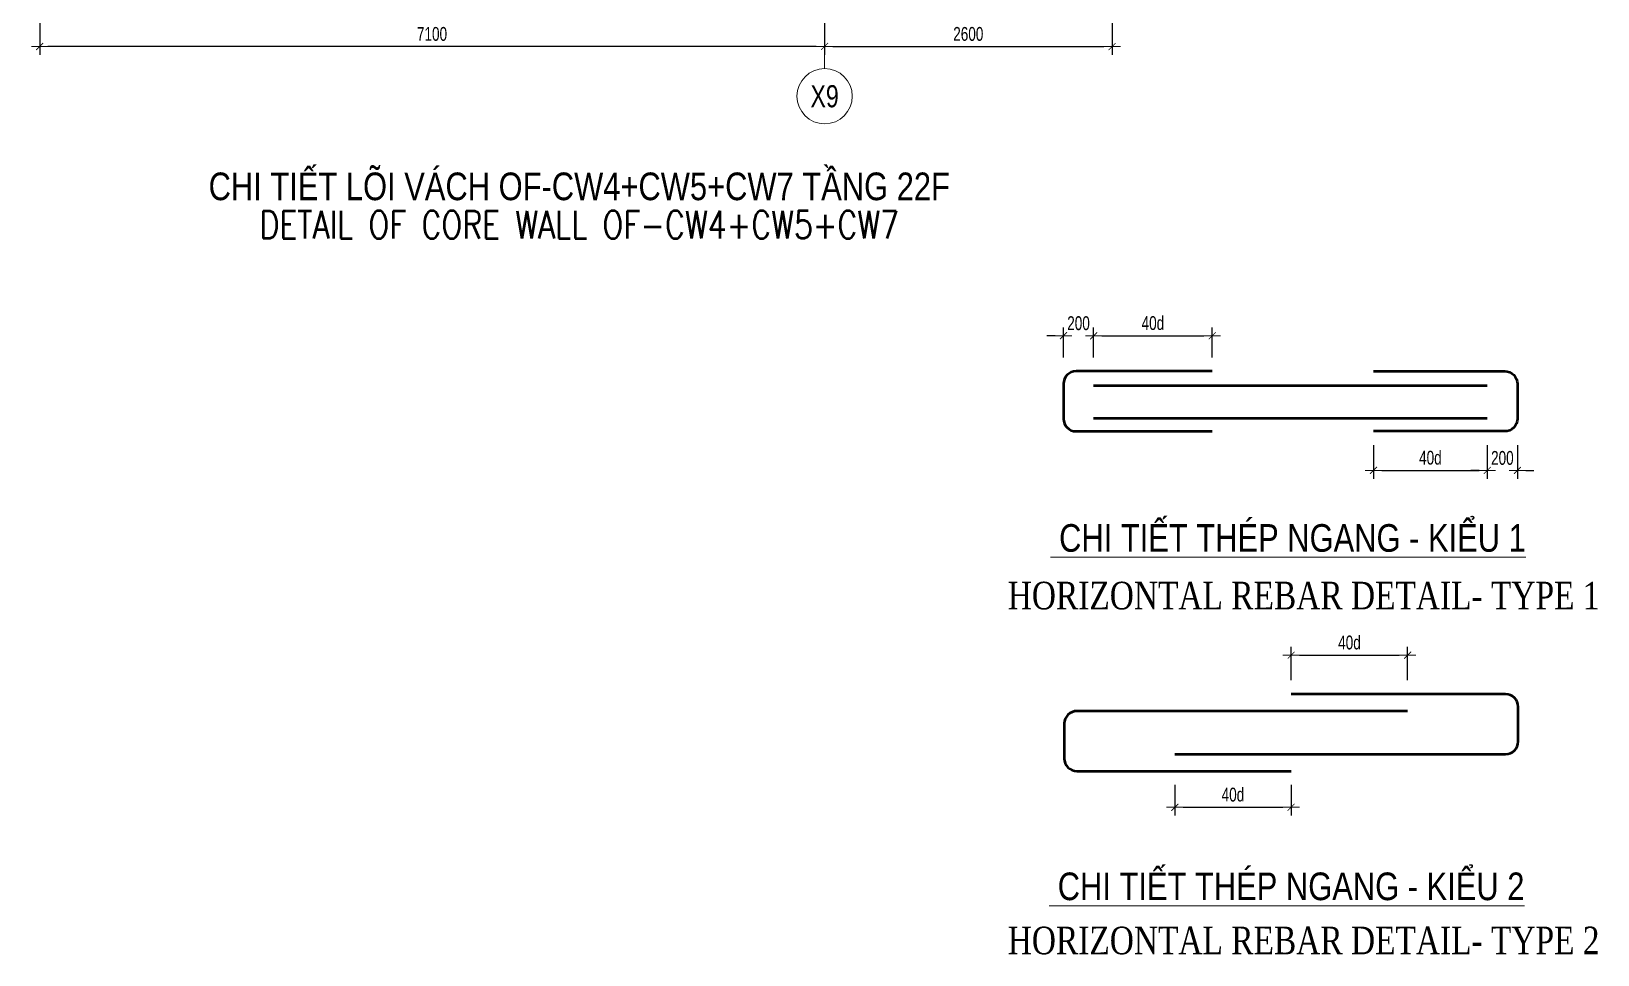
# Model space of a CAD drawing. Header units: millimetres. Extents: x 988833 to 1318015, y -9365 to 47591.
# Drawn here: x 1202522 to 1216690, y -9365 to -1012 of the extents above; entities that cross this region are included whole.
import ezdxf
from ezdxf.enums import TextEntityAlignment as Align

# ---------------------------------------------------------------- set-up
doc = ezdxf.new("R2010")
doc.units = ezdxf.units.MM
doc.header["$MEASUREMENT"] = 0
doc.linetypes.add('OF_Grid_1$0$CENTER2', pattern=[1.125, 0.75, -0.125, 0.125, -0.125])
doc.layers.get('Defpoints').update_dxf_attribs({"color": 151, "lineweight": 9})
for name, color, linetype, lineweight in [('NDC_S_ANNO', 7, 'Continuous', 20), ('NDC_S_DIM', 1, 'Continuous', 15), ('NDC_S_ENG TITLE', 3, 'Continuous', 20), ('NDC_S_TEXT SYMBOL', 7, 'Continuous', 20), ('NDC_S_VN TEXT', 7, 'Continuous', 20), ('NDC_S_VN TITLE', 6, 'Continuous', 35), ('OF_Grid_1$0$NDC_S_AXIS', 5, 'OF_Grid_1$0$CENTER2', 13), ('OF_Grid_1$0$NDC_S_SYMBOL', 1, 'Continuous', 15), ('OF_Grid_1$0$NDC_S_TEXT SYMBOL', 7, 'Continuous', 20)]:
    doc.layers.add(name, color=color, linetype=linetype, lineweight=lineweight)
doc.layers.add('Reinforcement', color=4, linetype='Continuous')
doc.styles.add('ARIAL', font='arial.ttf', dxfattribs={"width": 0.8})
doc.styles.add('NDC_ANNO', font='', dxfattribs={"width": 0.8})
doc.styles.add('NDC_DIM', font='', dxfattribs={"width": 0.75})
doc.styles.add('NDC_EN TXT', font='romans.shx', dxfattribs={"width": 0.8})
doc.styles.add('NDC_VIE TXT', font='arial.ttf', dxfattribs={"width": 0.8})
doc.styles.add('OF_Grid_1$0$NDC_ANNO', font='', dxfattribs={"width": 0.8})
doc.styles.add('VNTIMEH', font='vntimeh.shx', dxfattribs={"width": 0.8, "bigfont": 'vns.shx'})
doc.styles.get('NDC_ANNO').set_extended_font_data('Dotum')
doc.styles.get('NDC_DIM').set_extended_font_data('Dotum')
doc.styles.get('OF_Grid_1$0$NDC_ANNO').set_extended_font_data('Dotum')
doc.dimstyles.new('NDC_dim_50', dxfattribs={"dimscale": 50, "dimtxt": 2.5, "dimasz": 1.5, "dimexe": 1.5, "dimexo": 2.5, "dimgap": 1, "dimtad": 1, "dimdec": 0, "dimzin": 0, "dimdsep": 46, "dimtxsty": 'NDC_DIM', "dimblk": 'DIMMARK', "dimcen": 0.09, "dimdle": 1.2, "dimclrd": 1, "dimclre": 1, "dimclrt": 3, "dimadec": 0, "dimazin": 0, "dimtfac": 1, "dimtdec": 0, "dimtix": 1, "dimtofl": 0, "dimtmove": 0, "dimatfit": 3, "dimfxl": 6, "dimfxlon": 1, "dimtolj": 1, "dimtzin": 0, "dimarcsym": 0})

# ---------------------------------------------------------------- blocks, each defined once
blk = doc.blocks.new('DIMMARK')
at = {"layer": 'NDC_S_DIM', "color": 1}
blk.add_line((-1.5, 0), (1, 0), dxfattribs=at)
at = {"layer": 'NDC_S_DIM', "color": 2, "const_width": 0.1}
blk.add_lwpolyline([(-0.42, -0.42), (0.42, 0.42)], dxfattribs=at)
blk = doc.blocks.new('*D106')
at = {"layer": 'Defpoints', "color": 0, "transparency": 16777216}
for p in [(1213204, -3766), (1212131, -4088), (1213204, -4088)]:
    blk.add_point(p, dxfattribs=at)
at = {"layer": 'NDC_S_DIM', "color": 1, "lineweight": -2, "transparency": 16777216}
for p, q in [((1212131, -3963), (1212131, -3691)), ((1212206, -3766), (1213129, -3766)), ((1213204, -3963), (1213204, -3691))]:
    blk.add_line(p, q, dxfattribs=at)
at = {"layer": 'NDC_S_DIM', "color": 1, "lineweight": -2, "transparency": 16777216, "xscale": 75, "yscale": 75, "zscale": 75, "rotation": 180}
blk.add_blockref('DIMMARK', (1212131, -3766), dxfattribs=at)
at = {"layer": 'NDC_S_DIM', "color": 1, "lineweight": -2, "transparency": 16777216, "xscale": 75, "yscale": 75, "zscale": 75}
blk.add_blockref('DIMMARK', (1213204, -3766), dxfattribs=at)
at = {"layer": 'NDC_S_DIM', "color": 3, "transparency": 16777216, "insert": (1212667, -3652), "char_height": 125, "attachment_point": 5, "style": 'NDC_DIM'}
blk.add_mtext('\\A1;40d', dxfattribs=at)
blk = doc.blocks.new('*D107')
at = {"layer": 'Defpoints', "color": 0, "transparency": 16777216}
for p in [(1214662, -4630), (1215692, -4630), (1215692, -4984)]:
    blk.add_point(p, dxfattribs=at)
at = {"layer": 'NDC_S_DIM', "color": 1, "lineweight": -2, "transparency": 16777216}
for p, q in [((1214662, -4755), (1214662, -5059)), ((1215692, -4755), (1215692, -5059)), ((1214737, -4984), (1215617, -4984))]:
    blk.add_line(p, q, dxfattribs=at)
at = {"layer": 'NDC_S_DIM', "color": 1, "lineweight": -2, "transparency": 16777216, "xscale": 75, "yscale": 75, "zscale": 75, "rotation": 180}
blk.add_blockref('DIMMARK', (1214662, -4984), dxfattribs=at)
at = {"layer": 'NDC_S_DIM', "color": 1, "lineweight": -2, "transparency": 16777216, "xscale": 75, "yscale": 75, "zscale": 75}
blk.add_blockref('DIMMARK', (1215692, -4984), dxfattribs=at)
at = {"layer": 'NDC_S_DIM', "color": 3, "transparency": 16777216, "insert": (1215177, -4870), "char_height": 125, "attachment_point": 5, "style": 'NDC_DIM'}
blk.add_mtext('\\A1;40d', dxfattribs=at)
blk = doc.blocks.new('*D108')
at = {"layer": 'Defpoints', "color": 0, "transparency": 16777216}
for p in [(1214971, -6656), (1213918, -7008), (1214971, -7008)]:
    blk.add_point(p, dxfattribs=at)
at = {"layer": 'NDC_S_DIM', "color": 1, "lineweight": -2, "transparency": 16777216}
for p, q in [((1213918, -6883), (1213918, -6581)), ((1213993, -6656), (1214896, -6656)), ((1214971, -6883), (1214971, -6581))]:
    blk.add_line(p, q, dxfattribs=at)
at = {"layer": 'NDC_S_DIM', "color": 1, "lineweight": -2, "transparency": 16777216, "xscale": 75, "yscale": 75, "zscale": 75, "rotation": 180}
blk.add_blockref('DIMMARK', (1213918, -6656), dxfattribs=at)
at = {"layer": 'NDC_S_DIM', "color": 1, "lineweight": -2, "transparency": 16777216, "xscale": 75, "yscale": 75, "zscale": 75}
blk.add_blockref('DIMMARK', (1214971, -6656), dxfattribs=at)
at = {"layer": 'NDC_S_DIM', "color": 3, "transparency": 16777216, "insert": (1214445, -6542), "char_height": 125, "attachment_point": 5, "style": 'NDC_DIM'}
blk.add_mtext('\\A1;40d', dxfattribs=at)
blk = doc.blocks.new('*D109')
at = {"layer": 'Defpoints', "color": 0, "transparency": 16777216}
for p in [(1212865, -7704), (1213917, -7704), (1213917, -8032)]:
    blk.add_point(p, dxfattribs=at)
at = {"layer": 'NDC_S_DIM', "color": 1, "lineweight": -2, "transparency": 16777216}
for p, q in [((1212865, -7829), (1212865, -8107)), ((1213917, -7829), (1213917, -8107)), ((1212940, -8032), (1213842, -8032))]:
    blk.add_line(p, q, dxfattribs=at)
at = {"layer": 'NDC_S_DIM', "color": 1, "lineweight": -2, "transparency": 16777216, "xscale": 75, "yscale": 75, "zscale": 75, "rotation": 180}
blk.add_blockref('DIMMARK', (1212865, -8032), dxfattribs=at)
at = {"layer": 'NDC_S_DIM', "color": 1, "lineweight": -2, "transparency": 16777216, "xscale": 75, "yscale": 75, "zscale": 75}
blk.add_blockref('DIMMARK', (1213917, -8032), dxfattribs=at)
at = {"layer": 'NDC_S_DIM', "color": 3, "transparency": 16777216, "insert": (1213391, -7918), "char_height": 125, "attachment_point": 5, "style": 'NDC_DIM'}
blk.add_mtext('\\A1;40d', dxfattribs=at)
blk = doc.blocks.new('*D110')
at = {"layer": 'Defpoints', "color": 0, "transparency": 16777216}
for p in [(1211858, -3766), (1211858, -4089), (1212131, -4088)]:
    blk.add_point(p, dxfattribs=at)
at = {"layer": 'NDC_S_DIM', "color": 1, "lineweight": -2, "transparency": 16777216}
for p, q in [((1211783, -3766), (1211708, -3766)), ((1211858, -3964), (1211858, -3691)), ((1212131, -3963), (1212131, -3691)), ((1212206, -3766), (1212281, -3766))]:
    blk.add_line(p, q, dxfattribs=at)
at = {"layer": 'NDC_S_DIM', "color": 1, "lineweight": -2, "transparency": 16777216, "xscale": 75, "yscale": 75, "zscale": 75}
blk.add_blockref('DIMMARK', (1211858, -3766), dxfattribs=at)
at = {"layer": 'NDC_S_DIM', "color": 1, "lineweight": -2, "transparency": 16777216, "xscale": 75, "yscale": 75, "zscale": 75, "rotation": 180}
blk.add_blockref('DIMMARK', (1212131, -3766), dxfattribs=at)
at = {"layer": 'NDC_S_DIM', "color": 3, "transparency": 16777216, "insert": (1211994, -3653), "char_height": 125, "attachment_point": 5, "style": 'NDC_DIM'}
blk.add_mtext('\\A1;200', dxfattribs=at)
blk = doc.blocks.new('*D111')
at = {"layer": 'Defpoints', "color": 0, "transparency": 16777216}
for p in [(1215692, -4630), (1215964, -4630), (1215692, -4984)]:
    blk.add_point(p, dxfattribs=at)
at = {"layer": 'NDC_S_DIM', "color": 1, "lineweight": -2, "transparency": 16777216}
for p, q in [((1215692, -4755), (1215692, -5059)), ((1215964, -4755), (1215964, -5059)), ((1215617, -4984), (1215542, -4984)), ((1216039, -4984), (1216114, -4984))]:
    blk.add_line(p, q, dxfattribs=at)
at = {"layer": 'NDC_S_DIM', "color": 1, "lineweight": -2, "transparency": 16777216, "xscale": 75, "yscale": 75, "zscale": 75}
blk.add_blockref('DIMMARK', (1215692, -4984), dxfattribs=at)
at = {"layer": 'NDC_S_DIM', "color": 1, "lineweight": -2, "transparency": 16777216, "xscale": 75, "yscale": 75, "zscale": 75, "rotation": 180}
blk.add_blockref('DIMMARK', (1215964, -4984), dxfattribs=at)
at = {"layer": 'NDC_S_DIM', "color": 3, "transparency": 16777216, "insert": (1215828, -4872), "char_height": 125, "attachment_point": 5, "style": 'NDC_DIM'}
blk.add_mtext('\\A1;200', dxfattribs=at)
blk = doc.blocks.new('*D1299')
at = {"layer": 'Defpoints', "color": 0, "transparency": 16777216}
for p in [(1202597, 486), (1209696, -336), (1202597, -1149)]:
    blk.add_point(p, dxfattribs=at)
at = {"layer": 'NDC_S_DIM', "color": 1, "lineweight": -2, "transparency": 16777216}
for p, q in [((1202597, -849), (1202597, -1224)), ((1209696, -849), (1209696, -1224)), ((1209621, -1149), (1202672, -1149))]:
    blk.add_line(p, q, dxfattribs=at)
at = {"layer": 'NDC_S_DIM', "color": 1, "lineweight": -2, "transparency": 16777216, "xscale": 75, "yscale": 75, "zscale": 75, "rotation": 180}
blk.add_blockref('DIMMARK', (1202597, -1149), dxfattribs=at)
at = {"layer": 'NDC_S_DIM', "color": 1, "lineweight": -2, "transparency": 16777216, "xscale": 75, "yscale": 75, "zscale": 75}
blk.add_blockref('DIMMARK', (1209696, -1149), dxfattribs=at)
at = {"layer": 'NDC_S_DIM', "color": 3, "transparency": 16777216, "insert": (1206146, -1036), "char_height": 125, "attachment_point": 5, "style": 'NDC_DIM'}
blk.add_mtext('\\A1;7100', dxfattribs=at)
blk = doc.blocks.new('*U56')
at = {"layer": 'OF_Grid_1$0$NDC_S_SYMBOL'}
blk.add_line((0, 5), (0, 9), dxfattribs=at)
blk.add_circle((0, 0), 5, dxfattribs=at)
at = {"layer": 'OF_Grid_1$0$NDC_S_TEXT SYMBOL', "color": 7, "style": 'OF_Grid_1$0$NDC_ANNO', "width": 0.8}
blk.add_attdef('GRID', text='', height=4, dxfattribs=at).set_placement((0, 0), align=Align.MIDDLE)
blk = doc.blocks.new('*D1333')
at = {"layer": 'Defpoints', "color": 0, "ltscale": 200, "transparency": 16777216}
for p in [(1212298, 599), (1209697, -336), (1212298, -1149)]:
    blk.add_point(p, dxfattribs=at)
at = {"layer": 'NDC_S_DIM', "color": 1, "lineweight": -2, "ltscale": 200, "transparency": 16777216}
for p, q in [((1209697, -849), (1209697, -1224)), ((1212298, -849), (1212298, -1224)), ((1209772, -1149), (1212223, -1149))]:
    blk.add_line(p, q, dxfattribs=at)
at = {"layer": 'NDC_S_DIM', "color": 1, "lineweight": -2, "ltscale": 200, "transparency": 16777216, "xscale": 75, "yscale": 75, "zscale": 75, "rotation": 180}
blk.add_blockref('DIMMARK', (1209697, -1149), dxfattribs=at)
at = {"layer": 'NDC_S_DIM', "color": 1, "lineweight": -2, "ltscale": 200, "transparency": 16777216, "xscale": 75, "yscale": 75, "zscale": 75}
blk.add_blockref('DIMMARK', (1212298, -1149), dxfattribs=at)
at = {"layer": 'NDC_S_DIM', "color": 3, "ltscale": 200, "transparency": 16777216, "insert": (1210997, -1036), "char_height": 125, "attachment_point": 5, "style": 'NDC_DIM'}
blk.add_mtext('\\A1;2600', dxfattribs=at)
blk = doc.blocks.new('Drawing name_symbol')
at = {"layer": 'NDC_S_ENG TITLE', "style": 'NDC_EN TXT', "width": 0.8}
blk.add_attdef('SECTDET1', text='', height=5, dxfattribs=at).set_placement((0, 1.01), align=Align.CENTER)
at = {"layer": 'NDC_S_TEXT SYMBOL', "lineweight": 25, "style": 'NDC_ANNO', "width": 0.8}
blk.add_attdef('SSCALE', text='', height=2.5, dxfattribs=at).set_placement((0, -4), align=Align.CENTER)
at = {"layer": 'NDC_S_VN TITLE', "style": 'NDC_VIE TXT', "width": 0.8}
blk.add_attdef('SECTDET2', text='', height=5, dxfattribs=at).set_placement((0, 7.97), align=Align.CENTER)

msp = doc.modelspace()

# ---------------------------------------------------------------- linework, layer by layer
at = {"layer": 'OF_Grid_1$0$NDC_S_AXIS', "ltscale": 500}
msp.add_line((1209697.3, -1148.8), (1209697.3, 14547.4), dxfattribs=at)
at = {"layer": 'Reinforcement', "lineweight": 50}
for p, q in [((1212130.6, -4216.4), (1215691.7, -4216.4)), ((1212130.6, -4511.8), (1215691.7, -4511.8))]:
    msp.add_line(p, q, dxfattribs=at)
for points in [[(1213204.2, -4087.5), (1211971.9, -4087.5, 0.4142136), (1211858.1, -4201.3), (1211858.1, -4516.6, 0.4142136), (1211971.9, -4630.3), (1213204.2, -4630.3)], [(1214661.8, -4087.5), (1215850.4, -4087.5, -0.4142136), (1215964.2, -4201.3), (1215964.2, -4516.6, -0.4142136), (1215850.4, -4630.3), (1214661.8, -4630.3)], [(1212865.1, -7551), (1215857.4, -7551, 0.4142136), (1215971.2, -7437.2), (1215971.2, -7121.9, 0.4142136), (1215857.4, -7008.2)], [(1215971.2, -7121.9, 0.4142136), (1215857.4, -7008.2), (1213918.1, -7008.2)], [(1214971.2, -7161.5), (1211978.9, -7161.5, 0.4142136), (1211865.1, -7275.3), (1211865.1, -7590.6, 0.4142136), (1211978.9, -7704.3), (1213916.8, -7704.3)]]:
    msp.add_lwpolyline(points, format="xyb", dxfattribs=at)

# ---------------------------------------------------------------- block references
at = {"layer": 'NDC_S_ANNO'}
ref = msp.add_blockref('Drawing name_symbol', (1207478, -2937.8), dxfattribs=dict(at, xscale=50, yscale=50, zscale=50))
ref.add_attrib('SECTDET1', 'DETAIL OF CORE WALL OF-CW4+CW5+CW7', dxfattribs={"layer": 'NDC_S_ENG TITLE', "height": 250, "style": 'NDC_EN TXT', "width": 0.8}).set_placement((1207478, -2887.2), align=Align.CENTER)
ref.add_attrib('SECTDET2', 'CHI TIẾT LÕI VÁCH OF-CW4+CW5+CW7 TẦNG 22F', dxfattribs={"layer": 'NDC_S_VN TITLE', "height": 250, "style": 'NDC_VIE TXT', "width": 0.8}).set_placement((1207478, -2539.3), align=Align.CENTER)
at = {"layer": 'OF_Grid_1$0$NDC_S_AXIS', "xscale": 50, "yscale": 50, "zscale": 50}
msp.add_blockref('*U56', (1209697.3, -1598.8), dxfattribs=at).add_auto_attribs({'GRID': 'X9'})

# ---------------------------------------------------------------- texts
at = {"layer": 'NDC_S_ENG TITLE', "style": 'VNTIMEH', "width": 0.8}
for s, p in [('horizontal rebar detail- type 1', (1211353.8, -6241.4)), ('horizontal rebar detail- type 2', (1211353.8, -9361.8))]:
    msp.add_text(s, height=250, dxfattribs=at).set_placement(p)
at = {"layer": 'NDC_S_VN TEXT', "style": 'ARIAL', "width": 0.8}
for s, p in [('%%u CHI TIẾT THÉP NGANG - KIỂU 1', (1211740.6, -5720.3)), ('%%u CHI TIẾT THÉP NGANG - KIỂU 2', (1211728.2, -8872.2))]:
    msp.add_text(s, height=250, dxfattribs=at).set_placement(p)

# ---------------------------------------------------------------- dimensions: what is measured, and where the dimension line sits
at = {"layer": 'NDC_S_DIM', "ltscale": 200}
dim = msp.add_linear_dim(base=(1212297.5, -1148.8), p1=(1209697.3, -336), p2=(1212297.5, 599.2), angle=180, dimstyle='NDC_dim_50', override={"dimtmove": 1}, dxfattribs=at)
dim.commit()
dim.dimension.update_dxf_attribs({"geometry": '*D1333', "text_midpoint": (1210997.4, -1036.2)})
at = {"layer": 'NDC_S_DIM'}
dim = msp.add_linear_dim(base=(1202596.5, -1148.8), p1=(1209696.3, -336), p2=(1202596.5, 485.6), angle=180, dimstyle='NDC_dim_50', override={"dimtmove": 1}, dxfattribs=at)
dim.commit()
dim.dimension.update_dxf_attribs({"geometry": '*D1299', "text_midpoint": (1206146.4, -1036.2)})
for base, p1, p2, text, picture, middle in [((1211858.1, -3765.8), (1212130.6, -4087.5), (1211858.1, -4088.9), '200', '*D110', (1211994.4, -3653.2)), ((1213204.2, -3765.8), (1212130.6, -4087.5), (1213204.2, -4087.5), '40d', '*D106', (1212667.4, -3651.9)), ((1215691.7, -4984.1), (1214661.8, -4630.3), (1215691.7, -4630.3), '40d', '*D107', (1215176.8, -4870.3)), ((1215691.7, -4984.1), (1215964.2, -4630.3), (1215691.7, -4630.3), '200', '*D111', (1215827.9, -4871.5)), ((1214971.2, -6656.3), (1213918.1, -7008.2), (1214971.2, -7008.2), '40d', '*D108', (1214444.7, -6542.4)), ((1213916.8, -8031.9), (1212865.1, -7704.3), (1213916.8, -7704.3), '40d', '*D109', (1213390.9, -7918))]:
    dim = msp.add_linear_dim(base=base, p1=p1, p2=p2, text=text, dimstyle='NDC_dim_50', override={"dimtmove": 1}, dxfattribs=at)
    dim.commit()
    dim.dimension.update_dxf_attribs({"geometry": picture, "text_midpoint": middle})

doc.saveas('drawing.dxf')
